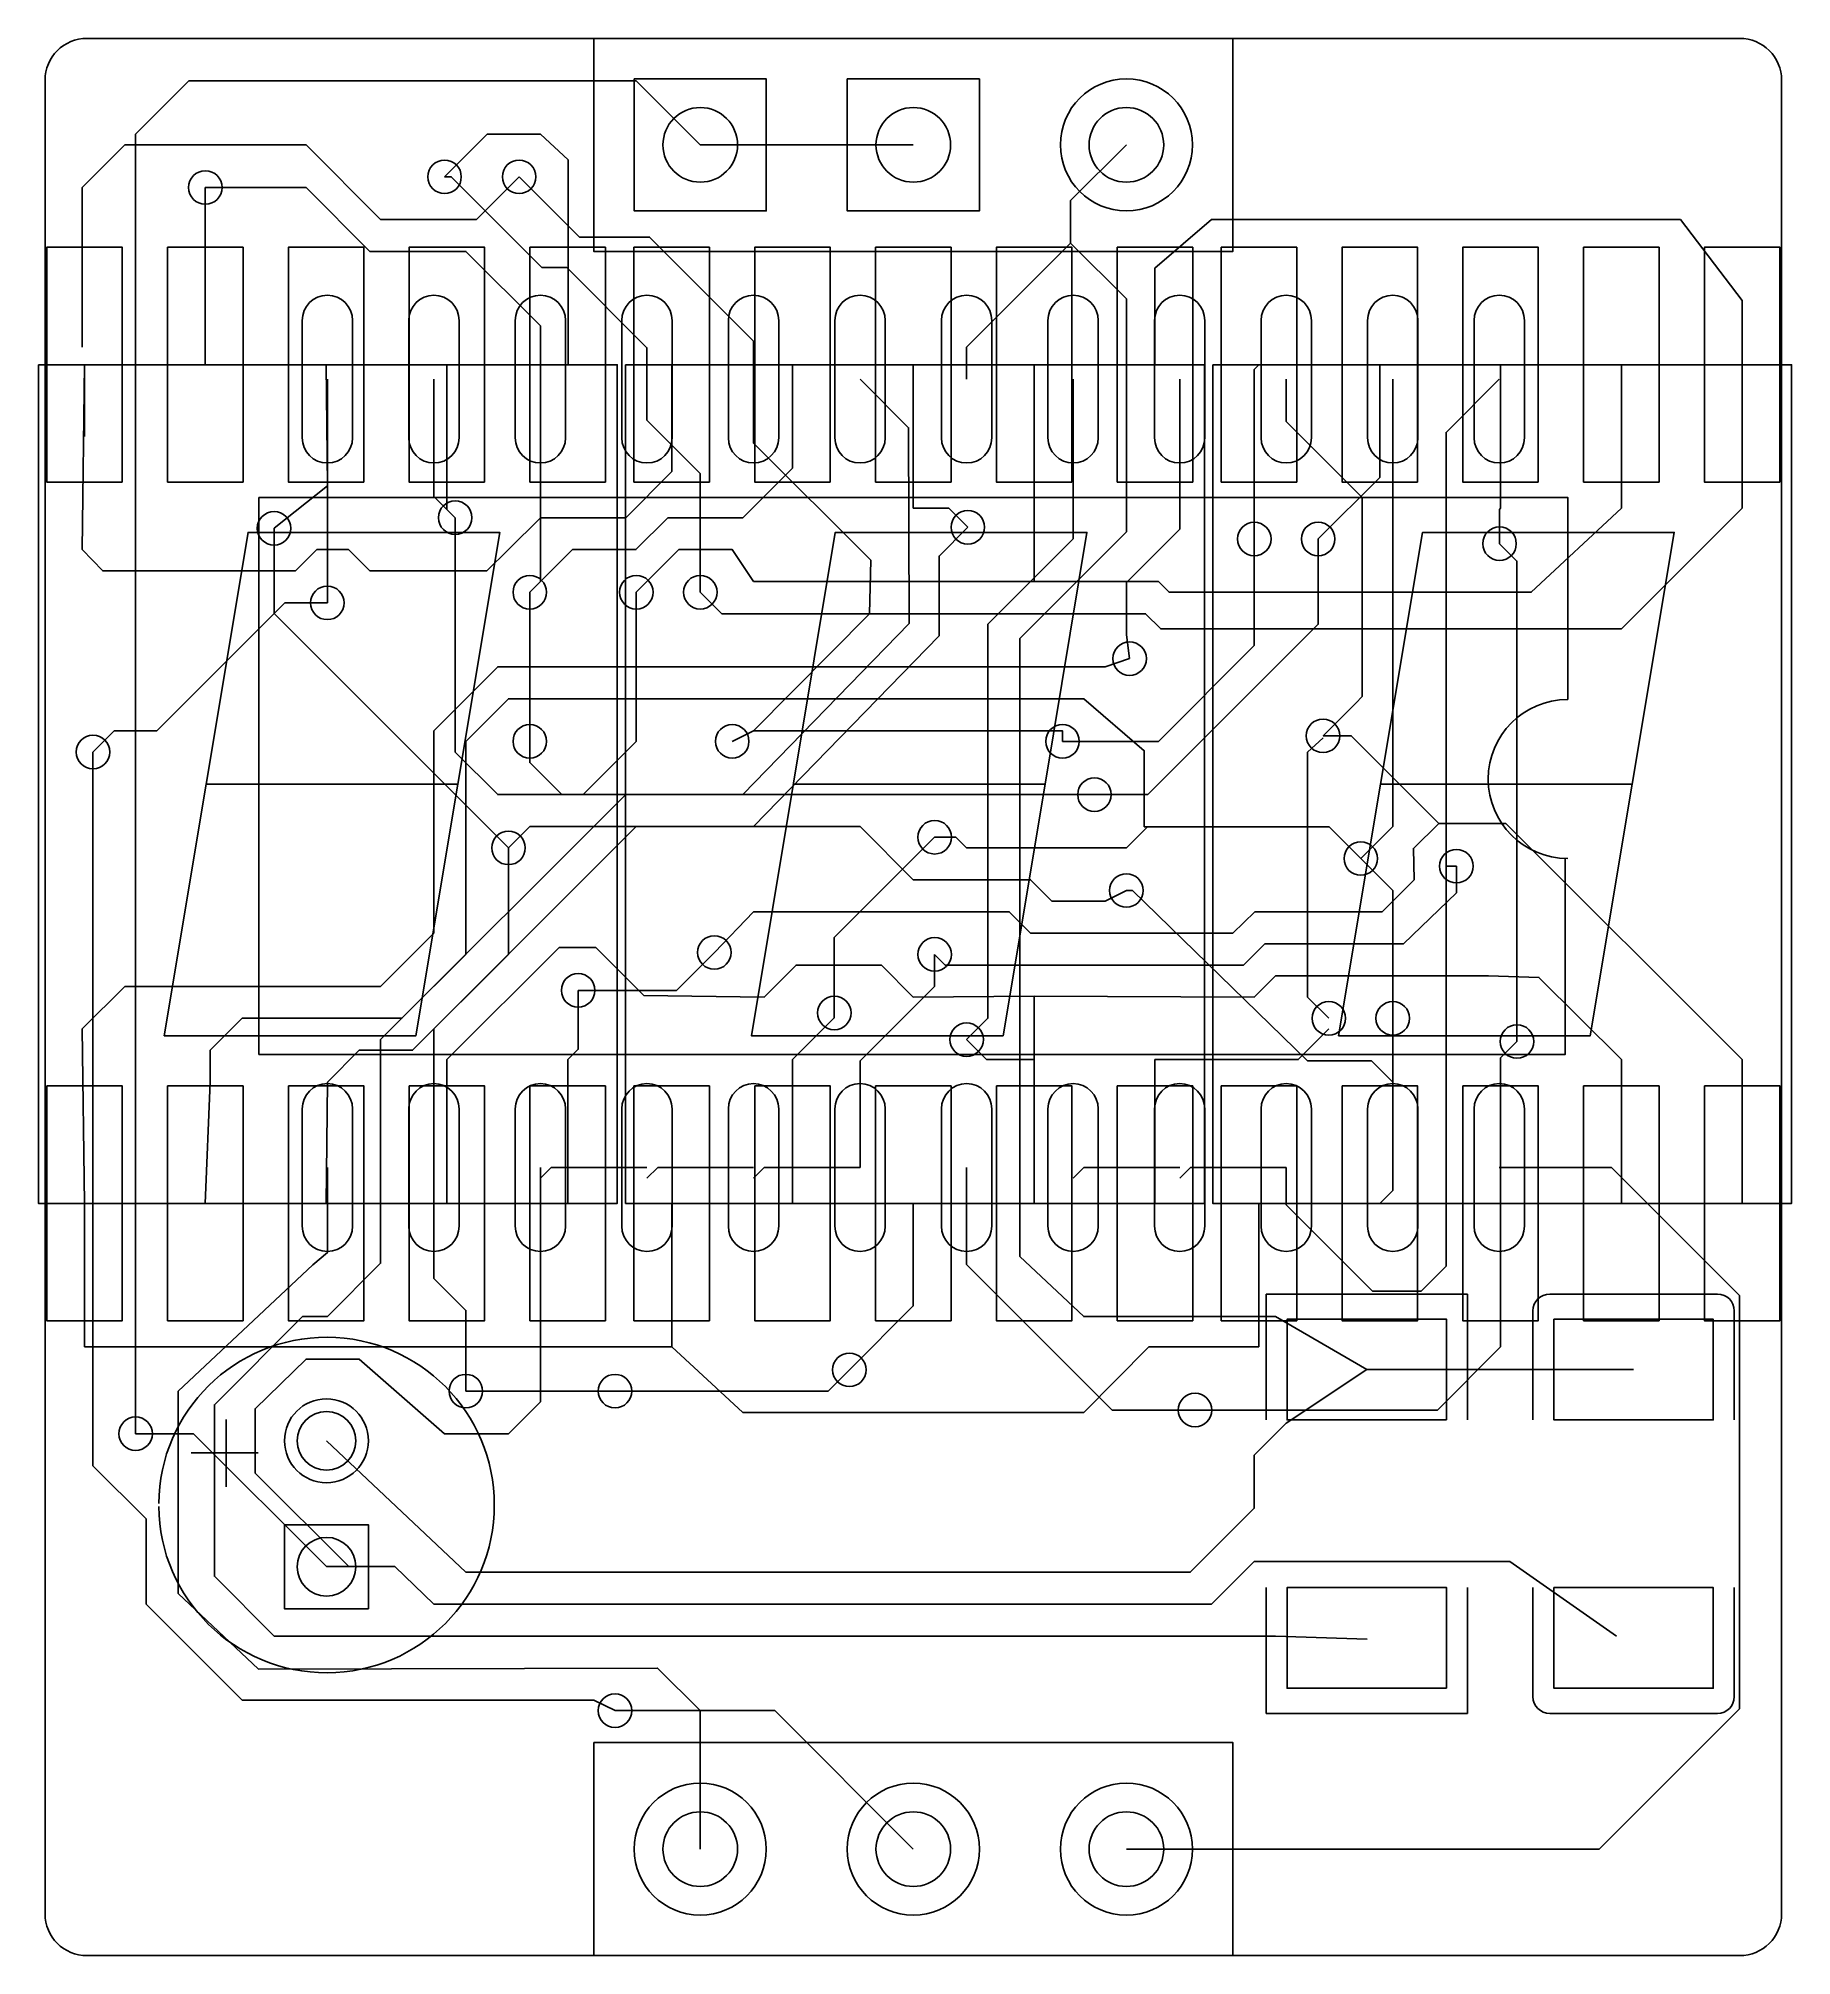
# Model space of a CAD drawing. Header units: millimetres. Extents: x -10.4 to 10.5, y -1.3 to 21.6.
import ezdxf

# ---------------------------------------------------------------- set-up
doc = ezdxf.new("R2010")
doc.units = ezdxf.units.MM

msp = doc.modelspace()

# ---------------------------------------------------------------- linework, layer by layer
for points in [[(-9.85, 21.59), (9.85, 21.59)], [(1.905, 21.59), (3.81, 21.59), (3.81, 19.05), (-3.81, 19.05), (-3.81, 21.59)], [(-3.81, 21.59), (1.905, 21.59)], [(-10.35, -0.77), (-10.35, 21.09)], [(-9.271, 4.953), (-9.271, 20.447), (-8.636, 21.082), (-3.302, 21.082), (-2.54, 20.32)], [(10.35, 21.09), (10.35, -0.77)], [(-4.115, 17.694), (-4.115, 20.14), (-4.445, 20.447), (-5.08, 20.447), (-5.588, 19.939)], [(-9.906, 17.907), (-9.906, 19.812), (-9.398, 20.32), (-7.239, 20.32), (-6.35, 19.431), (-5.207, 19.431), (-4.699, 19.939)], [(-2.54, 20.32), (0, 20.32)], [(1.875, 19.147), (1.875, 19.655), (2.54, 20.32)], [(-3.175, 17.527), (-3.175, 17.902), (-4.13, 18.857), (-4.427, 18.857), (-5.509, 19.939), (-5.588, 19.939)], [(-4.699, 19.939), (-3.98, 19.22), (-3.144, 19.22), (-1.905, 17.981), (-1.905, 17.527)], [(-8.44, 19.812), (-7.239, 19.812), (-6.477, 19.05), (-5.334, 19.05), (-4.445, 18.161), (-4.445, 17.527)], [(-8.44, 17.7), (-8.44, 19.812)], [(9.144, 19.431), (8.641, 19.431), (3.556, 19.431), (2.88, 18.85), (2.88, 17.699)], [(9.881, 18.466), (9.144, 19.431)], [(0.635, 17.527), (0.635, 17.907), (1.874, 19.147)], [(5.406, 5.718), (4.318, 6.35), (2.032, 6.35), (1.27, 7.067), (1.27, 14.435), (2.54, 15.705), (2.54, 18.484), (1.875, 19.147)], [(9.881, 18.466), (9.881, 17.699)], [(-2.88, 17.699), (-2.88, 16.424), (-3.429, 15.875), (-4.445, 15.875), (-4.826, 15.494), (-5.085, 15.24), (-5.842, 15.24), (-6.477, 15.24), (-6.731, 15.494), (-7.112, 15.494), (-7.366, 15.24), (-9.662, 15.24), (-9.906, 15.494), (-9.881, 17.699)], [(-9.881, 16.843), (-9.881, 17.699)], [(-7, 17.699), (-6.985, 16.256), (-7.62, 15.748), (-7.62, 15.748)], [(-5.56, 17.699), (-5.56, 15.987)], [(-1.44, 17.699), (-1.44, 16.467), (-2.032, 15.875), (-2.926, 15.875), (-3.307, 15.494), (-4.064, 15.494), (-4.572, 14.986)], [(0, 17.7), (0, 15.987)], [(1.44, 17.7), (1.44, 15.987), (1.44, 15.987)], [(4.12, 17.699), (4.064, 17.643), (4.064, 15.621)], [(5.56, 17.7), (5.56, 16.355), (4.826, 15.621)], [(7, 17.699), (7, 15.987)], [(8.44, 17.699), (8.44, 15.987)], [(9.881, 17.699), (9.881, 15.987)], [(-0.635, 17.526), (-0.056, 16.947), (-0.051, 14.615), (-2.032, 12.573), (-3.429, 12.573), (-6.35, 9.652), (-6.35, 6.985), (-6.985, 6.35), (-7.28, 6.35), (-8.331, 5.299), (-8.331, 3.254), (-7.62, 2.54), (4.318, 2.54), (5.41, 2.505)], [(-6.985, 17.527), (-6.985, 14.859)], [(-5.461, 15.875), (-5.715, 16.129), (-5.715, 17.527)], [(-4.445, 17.527), (-4.445, 15.113), (-4.572, 14.986)], [(-2.54, 14.986), (-2.54, 16.401), (-3.175, 17.036), (-3.175, 17.527)], [(-1.905, 17.527), (-1.905, 16.764), (-0.508, 15.367), (-0.521, 14.73), (-1.905, 13.335), (-2.159, 13.208)], [(1.905, 17.527), (1.905, 15.621), (0.889, 14.605), (0.889, 9.906), (0.635, 9.652)], [(2.578, 14.194), (2.54, 14.478), (2.54, 15.103), (3.175, 15.738), (3.175, 17.527)], [(5.273, 13.665), (5.352, 13.744), (5.352, 16.117), (4.445, 17.023), (4.445, 17.527)], [(5.715, 17.527), (5.715, 12.192), (5.334, 11.811)], [(6.35, 11.72), (6.35, 16.892), (6.985, 17.527)], [(7.8, 13.708), (7.8, 16.117), (-7.8, 16.117)], [(-7.8, 16.117), (-7.8, 9.474)], [(-5.56, 15.987), (-5.56, 15.974), (-5.461, 15.875)], [(-5.461, 15.875), (-5.461, 13.081), (-4.953, 12.573), (-3.937, 12.573), (-3.302, 13.208), (-3.302, 14.986)], [(-2.54, 14.986), (-2.284, 14.73), (2.769, 14.73), (2.949, 14.549), (8.44, 14.549), (9.881, 15.987)], [(0.65, 15.761), (0.422, 15.987), (0, 15.987)], [(8.44, 15.987), (7.366, 14.986), (3.048, 14.986), (2.921, 15.113), (1.44, 15.113), (1.397, 15.113)], [(1.44, 15.987), (1.44, 15.113)], [(7, 15.987), (6.988, 15.974), (6.988, 15.565)], [(-8.43, 12.699), (-5.43, 12.699), (-4.93, 15.699), (-7.93, 15.699), (-8.93, 9.699), (-5.93, 9.699), (-5.43, 12.699)], [(-4.826, 11.938), (-7.62, 14.732), (-7.62, 15.748)], [(0.65, 15.761), (0.307, 15.418), (0.307, 14.466), (-1.905, 12.192), (-3.302, 12.192), (-5.715, 9.779), (-5.715, 8.127)], [(-1.43, 12.699), (1.57, 12.699), (2.07, 15.699), (-0.93, 15.699), (-1.93, 9.699), (1.07, 9.699), (1.57, 12.699)], [(4.064, 15.621), (4.064, 14.351), (2.921, 13.208), (1.778, 13.208)], [(4.826, 15.621), (4.826, 14.605), (2.794, 12.573), (2.159, 12.573)], [(5.57, 12.699), (8.57, 12.699), (9.07, 15.699), (6.07, 15.699), (5.07, 9.699), (8.07, 9.699), (8.57, 12.699)], [(6.988, 15.565), (7.196, 15.357), (7.196, 9.629)], [(-3.302, 14.986), (-2.794, 15.494), (-2.159, 15.494), (-1.905, 15.113), (1.27, 15.113), (1.397, 15.113)], [(-6.985, 14.859), (-7.493, 14.859), (-7.874, 14.478), (-9.017, 13.335), (-9.525, 13.335), (-9.779, 13.081)], [(-4.572, 14.986), (-4.572, 13.208)], [(-9.881, 7.699), (-9.906, 9.779), (-9.398, 10.287), (-6.35, 10.287), (-5.715, 10.922), (-5.715, 13.335), (-4.953, 14.097), (2.286, 14.097), (2.578, 14.194)], [(-8.44, 7.699), (-8.382, 9.144), (-8.382, 9.525), (-8.001, 9.906), (-6.096, 9.906), (-5.334, 10.668), (-5.334, 13.208), (-4.826, 13.716), (2.032, 13.716), (2.753, 13.096), (2.753, 12.187)], [(4.884, 13.274), (4.884, 13.274), (5.273, 13.665)], [(-2.159, 13.208), (-1.905, 13.335), (1.778, 13.335), (1.778, 13.208)], [(4.884, 13.274), (5.22, 13.274), (6.264, 12.23)], [(-9.779, 13.081), (-9.779, 4.572), (-9.144, 3.937), (-9.144, 2.921), (-8.001, 1.778), (-3.81, 1.778), (-3.556, 1.651)], [(2.159, 12.573), (-4.191, 12.573), (-4.572, 12.954), (-4.572, 13.208)], [(4.953, 9.906), (4.699, 10.16), (4.699, 13.081), (4.887, 13.251)], [(-4.826, 11.938), (-4.572, 12.192), (-4.318, 12.192), (-3.937, 12.192), (-0.635, 12.192), (0, 11.557), (1.397, 11.557), (1.651, 11.303), (2.286, 11.303), (2.54, 11.43)], [(-2.372, 10.691), (-1.905, 11.176), (1.143, 11.176), (1.397, 10.922), (3.81, 10.922), (4.072, 11.176), (5.588, 11.176), (5.969, 11.557), (5.961, 11.931), (6.264, 12.23), (7.061, 12.23), (9.881, 9.413)], [(0.254, 12.065), (0.508, 12.065), (0.635, 11.938), (1.778, 11.938), (2.54, 11.938), (2.794, 12.192)], [(2.753, 12.187), (4.958, 12.187), (5.334, 11.811)], [(-4.826, 11.938), (-4.826, 10.668), (-5.969, 9.525), (-6.604, 9.525), (-6.985, 9.144), (-7, 7.699)], [(-0.942, 9.97), (-0.942, 10.869), (0.254, 12.065)], [(-7.8, 9.474), (7.77, 9.474), (7.77, 11.811)], [(0.254, 10.668), (0.381, 10.541), (3.937, 10.541), (4.191, 10.795), (5.842, 10.795), (6.474, 11.402), (6.474, 11.72)], [(4.445, 8.127), (4.445, 7.681), (5.474, 6.653), (6.053, 6.653), (6.35, 6.952), (6.35, 11.72)], [(5.334, 11.811), (5.715, 11.43), (5.715, 9.779)], [(6.474, 11.72), (6.35, 11.72)], [(5.715, 8.126), (5.715, 9.144), (5.461, 9.398), (4.699, 9.398), (2.611, 11.43), (2.54, 11.43)], [(1.44, 10.17), (0, 10.16), (-0.381, 10.541), (-1.397, 10.541), (-1.778, 10.16), (-3.211, 10.178), (-3.785, 10.752), (-4.221, 10.752), (-5.56, 9.413)], [(-2.372, 10.691), (-2.824, 10.239), (-3.995, 10.239)], [(-0.635, 8.126), (-0.635, 9.398), (0.254, 10.287), (0.254, 10.668)], [(1.44, 10.17), (4.064, 10.16), (4.318, 10.414), (6.858, 10.414), (7.457, 10.394), (8.44, 9.413)], [(-3.995, 10.239), (-3.995, 9.538), (-4.12, 9.413)], [(1.44, 9.413), (1.44, 10.17)], [(-0.942, 9.97), (-0.942, 9.911), (-1.44, 9.413)], [(1.44, 9.414), (0.873, 9.414), (0.635, 9.652)], [(2.88, 9.414), (4.588, 9.414), (4.953, 9.779)], [(5.56, 7.699), (5.715, 7.854), (5.715, 9.779)], [(7.196, 9.629), (7, 9.434), (7, 7.699)], [(-5.56, 7.699), (-5.56, 9.413)], [(-4.12, 7.699), (-4.12, 9.413)], [(-1.44, 7.7), (-1.44, 9.413), (-1.44, 9.414)], [(1.44, 7.7), (1.44, 9.413), (1.44, 9.414)], [(2.88, 7.7), (2.88, 9.413), (2.88, 9.414)], [(8.44, 7.699), (8.44, 9.413)], [(9.881, 7.699), (9.881, 9.413)], [(-6.985, 8.126), (-6.985, 7.112), (-7.158, 6.965), (-8.763, 5.461), (-8.763, 3.048), (-7.805, 2.147), (-3.048, 2.159), (-2.54, 1.651), (-2.54, 0)], [(-4.445, 8.126), (-4.445, 5.334), (-4.826, 4.953), (-5.588, 4.953), (-6.604, 5.842), (-7.239, 5.842), (-7.846, 5.25), (-7.846, 4.483), (-6.728, 3.368)], [(-5.715, 8.127), (-5.715, 6.805), (-5.334, 6.424), (-5.334, 5.461)], [(-3.175, 8.127), (-4.317, 8.127), (-4.445, 7.999)], [(-1.905, 8.127), (-3.047, 8.127), (-3.175, 7.999)], [(-0.635, 8.127), (-1.777, 8.127), (-1.905, 7.999)], [(3.358, 5.235), (2.37, 5.235), (0.635, 6.97), (0.635, 8.127)], [(3.175, 8.127), (2.033, 8.127), (1.905, 7.999)], [(2.54, 0), (8.176, 0), (9.848, 1.674), (9.848, 6.602), (8.322, 8.127), (6.985, 8.127)], [(2.54, 0), (8.176, 0), (9.848, 1.674), (9.848, 6.602), (8.322, 8.127), (6.985, 8.127)], [(4.445, 8.127), (3.303, 8.127), (3.175, 7.999)], [(-9.881, 6.843), (-9.881, 7.699)], [(-2.88, 6.934), (-2.88, 6.935), (-2.88, 7.7)], [(0, 7.7), (0, 6.477), (-0.762, 5.715)], [(4.12, 7.699), (4.12, 5.987)], [(7, 6.843), (7, 7.699)], [(-2.88, 6.934), (-2.88, 6.078)], [(-9.881, 6.843), (-9.881, 5.987)], [(7, 6.843), (7, 5.987)], [(4.206, 5.118), (4.206, 6.618)], [(6.606, 6.618), (4.206, 6.618)], [(6.606, 5.118), (6.606, 6.618)], [(7.386, 6.418), (7.386, 6.318)], [(7.586, 6.618), (9.586, 6.618)], [(9.786, 6.418), (9.786, 6.318)], [(7.386, 5.118), (7.386, 6.318)], [(9.786, 5.118), (9.786, 6.318)], [(-2.88, 5.987), (-9.881, 5.987)], [(-2.88, 6.078), (-2.88, 5.987)], [(4.12, 5.987), (2.807, 5.987), (2.032, 5.207), (-2.032, 5.207), (-2.88, 5.987)], [(7, 5.987), (6.248, 5.235), (3.358, 5.235)], [(5.405, 5.718), (5.405, 5.718), (4.445, 5.08), (4.064, 4.699), (4.064, 4.064), (3.302, 3.302), (-5.334, 3.302), (-6.995, 4.869)], [(-3.556, 5.461), (-1.016, 5.461), (-0.762, 5.715)], [(8.585, 5.718), (5.405, 5.718)], [(-5.334, 5.461), (-3.556, 5.461)], [(-8.192, 4.321), (-8.192, 5.121)], [(-6.996, 3.368), (-8.582, 4.953), (-9.271, 4.953)], [(-7.81, 4.727), (-8.61, 4.727)], [(8.382, 2.54), (7.112, 3.429), (4.064, 3.429), (3.556, 2.921), (-5.715, 2.921), (-6.182, 3.368)], [(-6.995, 3.368), (-6.728, 3.368)], [(-6.589, 3.368), (-6.728, 3.368)], [(-6.589, 3.368), (-6.182, 3.368)], [(4.206, 3.118), (4.206, 1.618)], [(6.606, 3.118), (6.606, 1.618)], [(7.386, 3.118), (7.386, 1.918)], [(9.786, 3.118), (9.786, 1.918)], [(7.386, 1.818), (7.386, 1.918)], [(9.786, 1.818), (9.786, 1.918)], [(-3.556, 1.651), (-1.651, 1.651), (0, 0)], [(6.606, 1.618), (4.206, 1.618)], [(7.586, 1.618), (9.586, 1.618)], [(1.905, 1.27), (3.81, 1.27), (3.81, -1.27), (-3.81, -1.27), (-3.81, 1.27)], [(-3.81, 1.27), (1.905, 1.27)], [(9.85, -1.27), (-9.85, -1.27)]]:
    msp.add_lwpolyline(points)
for points in [[(-3.327, 21.107), (-1.753, 21.107), (-1.753, 19.533), (-3.327, 19.533)], [(-0.787, 21.107), (0.787, 21.107), (0.787, 19.533), (-0.787, 19.533)], [(-9.43, 16.3), (-10.33, 16.3), (-10.33, 19.1), (-9.43, 19.1)], [(-7.99, 16.3), (-8.89, 16.3), (-8.89, 19.1), (-7.99, 19.1)], [(-6.55, 16.3), (-7.45, 16.3), (-7.45, 19.1), (-6.55, 19.1)], [(-5.11, 16.3), (-6.01, 16.3), (-6.01, 19.1), (-5.11, 19.1)], [(-3.67, 16.3), (-4.57, 16.3), (-4.57, 19.1), (-3.67, 19.1)], [(-2.43, 16.3), (-3.33, 16.3), (-3.33, 19.1), (-2.43, 19.1)], [(-0.99, 16.3), (-1.89, 16.3), (-1.89, 19.1), (-0.99, 19.1)], [(0.45, 16.3), (-0.45, 16.3), (-0.45, 19.1), (0.45, 19.1)], [(1.89, 16.3), (0.99, 16.3), (0.99, 19.1), (1.89, 19.1)], [(3.33, 16.3), (2.43, 16.3), (2.43, 19.1), (3.33, 19.1)], [(4.57, 16.3), (3.67, 16.3), (3.67, 19.1), (4.57, 19.1)], [(6.01, 16.3), (5.11, 16.3), (5.11, 19.1), (6.01, 19.1)], [(7.45, 16.3), (6.55, 16.3), (6.55, 19.1), (7.45, 19.1)], [(8.89, 16.3), (7.99, 16.3), (7.99, 19.1), (8.89, 19.1)], [(10.33, 16.3), (9.43, 16.3), (9.43, 19.1), (10.33, 19.1)], [(-7.285, 16.827), (-7.285, 18.227)], [(-6.685, 16.827), (-6.685, 18.227)], [(-6.015, 16.827), (-6.015, 18.227)], [(-5.415, 16.827), (-5.415, 18.227)], [(-4.745, 16.827), (-4.745, 18.227)], [(-4.145, 16.827), (-4.145, 18.227)], [(-3.475, 16.827), (-3.475, 18.227)], [(-2.875, 16.827), (-2.875, 18.227)], [(-2.205, 16.827), (-2.205, 18.227)], [(-1.605, 16.827), (-1.605, 18.227)], [(-0.935, 16.827), (-0.935, 18.227)], [(-0.335, 16.827), (-0.335, 18.227)], [(0.335, 16.827), (0.335, 18.227)], [(0.935, 16.827), (0.935, 18.227)], [(1.605, 16.827), (1.605, 18.227)], [(2.205, 16.827), (2.205, 18.227)], [(2.875, 16.827), (2.875, 18.227)], [(3.475, 16.827), (3.475, 18.227)], [(4.145, 16.827), (4.145, 18.227)], [(4.745, 16.827), (4.745, 18.227)], [(5.415, 16.827), (5.415, 18.227)], [(6.015, 16.827), (6.015, 18.227)], [(6.685, 16.827), (6.685, 18.227)], [(7.285, 16.827), (7.285, 18.227)], [(-10.43, 17.699), (-3.53, 17.699), (-3.53, 7.699), (-10.43, 7.699), (-10.43, 17.699)], [(-3.43, 17.699), (3.47, 17.699), (3.47, 7.699), (-3.43, 7.699), (-3.43, 17.699)], [(3.57, 17.699), (10.47, 17.699), (10.47, 7.699), (3.57, 7.699), (3.57, 17.699)], [(-10.33, 9.1), (-9.43, 9.1), (-9.43, 6.3), (-10.33, 6.3)], [(-8.89, 9.1), (-7.99, 9.1), (-7.99, 6.3), (-8.89, 6.3)], [(-7.45, 9.1), (-6.55, 9.1), (-6.55, 6.3), (-7.45, 6.3)], [(-6.01, 9.1), (-5.11, 9.1), (-5.11, 6.3), (-6.01, 6.3)], [(-4.57, 9.1), (-3.67, 9.1), (-3.67, 6.3), (-4.57, 6.3)], [(-3.33, 9.1), (-2.43, 9.1), (-2.43, 6.3), (-3.33, 6.3)], [(-1.89, 9.1), (-0.99, 9.1), (-0.99, 6.3), (-1.89, 6.3)], [(-0.45, 9.1), (0.45, 9.1), (0.45, 6.3), (-0.45, 6.3)], [(0.99, 9.1), (1.89, 9.1), (1.89, 6.3), (0.99, 6.3)], [(2.43, 9.1), (3.33, 9.1), (3.33, 6.3), (2.43, 6.3)], [(3.67, 9.1), (4.57, 9.1), (4.57, 6.3), (3.67, 6.3)], [(5.11, 9.1), (6.01, 9.1), (6.01, 6.3), (5.11, 6.3)], [(6.55, 9.1), (7.45, 9.1), (7.45, 6.3), (6.55, 6.3)], [(7.99, 9.1), (8.89, 9.1), (8.89, 6.3), (7.99, 6.3)], [(9.43, 9.1), (10.33, 9.1), (10.33, 6.3), (9.43, 6.3)], [(-7.285, 7.427), (-7.285, 8.827)], [(-6.685, 7.427), (-6.685, 8.827)], [(-6.015, 7.427), (-6.015, 8.827)], [(-5.415, 7.427), (-5.415, 8.827)], [(-4.745, 7.427), (-4.745, 8.827)], [(-4.145, 7.427), (-4.145, 8.827)], [(-3.475, 7.427), (-3.475, 8.827)], [(-2.875, 7.427), (-2.875, 8.827)], [(-2.205, 7.427), (-2.205, 8.827)], [(-1.605, 7.427), (-1.605, 8.827)], [(-0.935, 7.427), (-0.935, 8.827)], [(-0.335, 7.427), (-0.335, 8.827)], [(0.335, 7.427), (0.335, 8.827)], [(0.935, 7.427), (0.935, 8.827)], [(1.605, 7.427), (1.605, 8.827)], [(2.205, 7.427), (2.205, 8.827)], [(2.875, 7.427), (2.875, 8.827)], [(3.475, 7.427), (3.475, 8.827)], [(4.145, 7.427), (4.145, 8.827)], [(4.745, 7.427), (4.745, 8.827)], [(5.415, 7.427), (5.415, 8.827)], [(6.015, 7.427), (6.015, 8.827)], [(6.685, 7.427), (6.685, 8.827)], [(7.285, 7.427), (7.285, 8.827)], [(6.356, 5.118), (6.356, 6.318), (4.456, 6.318), (4.456, 5.118)], [(7.636, 6.318), (7.636, 5.118), (9.536, 5.118), (9.536, 6.318)], [(-7.496, 3.867), (-6.496, 3.867), (-6.496, 2.867), (-7.496, 2.867)], [(6.356, 1.918), (6.356, 3.118), (4.456, 3.118), (4.456, 1.918)], [(7.636, 3.118), (7.636, 1.918), (9.536, 1.918), (9.536, 3.118)]]:
    msp.add_lwpolyline(points, close=True)
for centre, radius in [((2.54, 20.32), 0.787), ((-2.54, 20.32), 0.445), ((0, 20.32), 0.445), ((2.54, 20.32), 0.445), ((-5.588, 19.939), 0.2), ((-4.699, 19.939), 0.2), ((-8.44, 19.812), 0.2), ((-5.461, 15.875), 0.2), ((-7.62, 15.748), 0.2), ((0.65, 15.761), 0.2), ((4.064, 15.621), 0.2), ((4.826, 15.621), 0.2), ((6.988, 15.565), 0.2), ((-4.572, 14.986), 0.2), ((-3.302, 14.986), 0.2), ((-2.54, 14.986), 0.2), ((-6.985, 14.859), 0.2), ((2.578, 14.194), 0.2), ((-9.779, 13.081), 0.2), ((-4.572, 13.208), 0.2), ((-2.159, 13.208), 0.2), ((1.778, 13.208), 0.2), ((4.884, 13.274), 0.2), ((2.159, 12.573), 0.2), ((-4.826, 11.938), 0.2), ((0.254, 12.065), 0.2), ((5.334, 11.811), 0.2), ((6.474, 11.72), 0.2), ((2.54, 11.43), 0.2), ((-2.372, 10.691), 0.2), ((0.254, 10.668), 0.2), ((-3.995, 10.239), 0.2), ((-0.942, 9.97), 0.2), ((4.953, 9.906), 0.2), ((5.715, 9.906), 0.2), ((0.635, 9.652), 0.2), ((7.196, 9.629), 0.2), ((-0.762, 5.715), 0.2), ((-5.334, 5.461), 0.2), ((-3.556, 5.461), 0.2), ((-6.996, 4.869), 0.5), ((3.358, 5.235), 0.2), ((-9.271, 4.953), 0.2), ((-6.996, 4.869), 0.35), ((-6.996, 3.367), 0.35), ((-3.556, 1.651), 0.2), ((-2.54, 0), 0.787), ((0, 0), 0.787), ((2.54, 0), 0.787), ((-2.54, 0), 0.445), ((0, 0), 0.445), ((2.54, 0), 0.445)]:
    msp.add_circle(centre, radius)
for centre, radius, start, end in [((-9.85, 21.09), 0.5, 90, 180), ((9.85, 21.09), 0.5, 0, 90), ((-6.985, 18.227), 0.3, 0, 180), ((-5.715, 18.227), 0.3, 0, 180), ((-4.445, 18.227), 0.3, 0, 180), ((-3.175, 18.227), 0.3, 0, 180), ((-1.905, 18.227), 0.3, 0, 180), ((-0.635, 18.227), 0.3, 0, 180), ((0.635, 18.227), 0.3, 0, 180), ((1.905, 18.227), 0.3, 0, 180), ((3.175, 18.227), 0.3, 0, 180), ((4.445, 18.227), 0.3, 0, 180), ((5.715, 18.227), 0.3, 0, 180), ((6.985, 18.227), 0.3, 0, 180), ((-6.985, 16.827), 0.3, 180, 0), ((-5.715, 16.827), 0.3, 180, 0), ((-4.445, 16.827), 0.3, 180, 0), ((-3.175, 16.827), 0.3, 180, 0), ((-1.905, 16.827), 0.3, 180, 0), ((-0.635, 16.827), 0.3, 180, 0), ((0.635, 16.827), 0.3, 180, 0), ((1.905, 16.827), 0.3, 180, 0), ((3.175, 16.827), 0.3, 180, 0), ((4.445, 16.827), 0.3, 180, 0), ((5.715, 16.827), 0.3, 180, 0), ((6.985, 16.827), 0.3, 180, 0), ((7.8, 12.759), 0.948, 90, 270), ((-6.985, 8.827), 0.3, 0, 180), ((-5.715, 8.827), 0.3, 0, 180), ((-4.445, 8.827), 0.3, 0, 180), ((-3.175, 8.827), 0.3, 0, 180), ((-1.905, 8.827), 0.3, 0, 180), ((-0.635, 8.827), 0.3, 0, 180), ((0.635, 8.827), 0.3, 0, 180), ((1.905, 8.827), 0.3, 0, 180), ((3.175, 8.827), 0.3, 0, 180), ((4.445, 8.827), 0.3, 0, 180), ((5.715, 8.827), 0.3, 0, 180), ((6.985, 8.827), 0.3, 0, 180), ((-6.985, 7.427), 0.3, 180, 0), ((-5.715, 7.427), 0.3, 180, 0), ((-4.445, 7.427), 0.3, 180, 0), ((-3.175, 7.427), 0.3, 180, 0), ((-1.905, 7.427), 0.3, 180, 0), ((-0.635, 7.427), 0.3, 180, 0), ((0.635, 7.427), 0.3, 180, 0), ((1.905, 7.427), 0.3, 180, 0), ((3.175, 7.427), 0.3, 180, 0), ((4.445, 7.427), 0.3, 180, 0), ((5.715, 7.427), 0.3, 180, 0), ((6.985, 7.427), 0.3, 180, 0), ((7.586, 6.418), 0.2, 90, 180), ((9.586, 6.418), 0.2, 360, 90), ((-6.995, 4.103), 2, 180.473, 179.527), ((7.586, 1.818), 0.2, 180, 270), ((9.586, 1.818), 0.2, 270, 0), ((-9.85, -0.77), 0.5, 180, 270), ((9.85, -0.77), 0.5, 270, 0)]:
    msp.add_arc(centre, radius, start, end)

doc.saveas('drawing.dxf')
